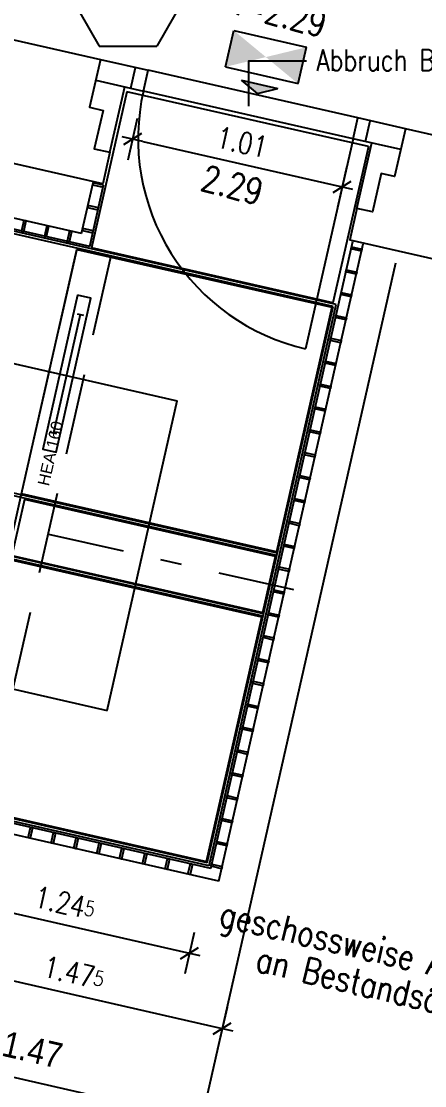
# Model space of a CAD drawing. Header units: metres. Extents: x 374 to 510, y -373 to -311.
# Drawn here: x 482.448 to 484.344, y -347.774 to -342.78 of the extents above; entities that cross this region are included whole.
import ezdxf
from ezdxf.enums import TextEntityAlignment as Align

# ---------------------------------------------------------------- set-up
doc = ezdxf.new("R2010")
doc.units = ezdxf.units.M
doc.header["$LTSCALE"] = 0.03
for name, pattern in [('AUSGEZOGEN', [0]), ('STRICHLINIE', [19.05, 12.7, -6.35]), ('STRICHPUNKT', [24, 12, -6, 0, -6])]:
    doc.linetypes.add(name, pattern=pattern)
doc.layers.get('0').update_dxf_attribs({"linetype": 'CONTINUOUS'})
doc.layers.get('Defpoints').update_dxf_attribs({"linetype": 'CONTINUOUS'})
for name, color, linetype in [('A_ACHSEN', 1, 'STRICHPUNKT'), ('A_ansicht', 9, 'CONTINUOUS'), ('A_ansicht_verdeckt', 8, 'STRICHLINIE'), ('A_bemaßung', 2, 'CONTINUOUS'), ('A_Gitterrost', 3, 'CONTINUOUS'), ('A_höhen', 3, 'CONTINUOUS'), ('A_NR_TÜR', 1, 'CONTINUOUS'), ('A_Stahl', 5, 'CONTINUOUS'), ('A_text', 5, 'CONTINUOUS'), ('A_trockenbau', 2, 'CONTINUOUS'), ('A_Tuernummern', 1, 'CONTINUOUS'), ('A_TXT-TUER', 1, 'CONTINUOUS'), ('A_türen', 9, 'CONTINUOUS'), ('A_wände', 4, 'CONTINUOUS'), ('CKMA0002', 2, 'CONTINUOUS'), ('E__LEUCHTEN', 6, 'AUSGEZOGEN')]:
    doc.layers.add(name, color=color, linetype=linetype)
doc.styles.add('arial-n', font='ARIALN.TTF')
doc.styles.add('BOLDSIMP_FNT', font='TXT', dxfattribs={"height": 1})
doc.styles.add('NORM', font='simplex.shx', dxfattribs={"width": 0.7, "bigfont": 'bigfont.shx'})
doc.styles.add('PITSIMP8', font='PITSIMP8.SHX')
doc.styles.add('SIMPLEX', font='simplex.shx', dxfattribs={"width": 0.8, "height": 0.1})
doc.styles.get("Standard").update_dxf_attribs({"font": 'ARIAL.TTF', "height": 1})
doc.dimstyles.get("Standard").update_dxf_attribs({"dimtxt": 0.1, "dimasz": 0.05, "dimexe": 0.1, "dimexo": 0.0625, "dimgap": 0.05, "dimtad": 1, "dimdec": 3, "dimrnd": 0.0025, "dimzin": 0, "dimdsep": 46, "dimlunit": 3, "dimtxsty": 'SIMPLEX', "dimblk": 'DIMCROSS', "dimcen": 0.09, "dimdle": 0.025, "dimclrd": 1, "dimclre": 1, "dimclrt": 6, "dimadec": 0, "dimazin": 0, "dimtfac": 1, "dimtdec": 3, "dimtofl": 0, "dimtmove": 2, "dimatfit": 3, "dimldrblk": 'DIMCROSS', "dimfxl": 1, "dimtvp": 1, "dimtolj": 1, "dimtzin": 0, "dimarcsym": 0})

# ---------------------------------------------------------------- blocks, each defined once
blk = doc.blocks.new('DIMCROSS')
at = {"color": 0, "linetype": 'ByBlock'}
blk.add_line((-1, 0), (1, 0), dxfattribs=at)
at = {"linetype": 'ByBlock'}
blk.add_line((-0.707107, -0.707107), (0.707107, 0.707107), dxfattribs=at)
blk = doc.blocks.new('*D111')
at = {"layer": 'CKMA0002', "color": 1, "lineweight": -2}
for p, q in [((482.9932, -343.2361), (482.949, -343.4311)), ((483.0199, -343.3447), (483.9073, -343.5459)), ((483.9782, -343.4595), (483.934, -343.6545))]:
    blk.add_line(p, q, dxfattribs=at)
at = {"layer": 'Defpoints', "color": 0}
for p in [(483.0334, -343.059), (484.0183, -343.2825), (483.9561, -343.557)]:
    blk.add_point(p, dxfattribs=at)
at = {"layer": 'CKMA0002', "color": 1, "lineweight": -2, "xscale": 0.05, "yscale": 0.05, "zscale": 0.05}
for p, rotation in [((482.9711, -343.3336), 167.2201868080565), ((483.9561, -343.557), 347.2201868080565)]:
    blk.add_blockref('DIMCROSS', p, dxfattribs=dict(at, rotation=rotation))
at = {"layer": 'CKMA0002', "color": 6, "insert": (483.4857, -343.3478), "char_height": 0.1, "attachment_point": 5, "rotation": 347.2202, "style": 'SIMPLEX'}
blk.add_mtext('\\A1;1.01{\\A1\\H0.7x\\S;}', dxfattribs=at)
blk = doc.blocks.new('Tür-Nr')
at = {"layer": 'A_NR_TÜR'}
for p, q in [((-0.0573, -108.8652), (0.0772, -108.6321)), ((0.0772, -108.6321), (0.3468, -108.6321)), ((0.4812, -108.8652), (0.3468, -108.6321)), ((-0.0573, -108.8652), (0.4812, -108.8652)), ((-0.0573, -108.8652), (0.0772, -109.0983)), ((0.4812, -108.8652), (0.3468, -109.0983)), ((0.0772, -109.0983), (0.3468, -109.0983))]:
    blk.add_line(p, q, dxfattribs=at)
at = {"layer": 'A_TXT-TUER', "style": 'arial-n', "flags": 4}
blk.add_attdef('TÜR-NR.', text='', height=0.1129, dxfattribs=at).set_placement((0.2114, -108.7723), align=Align.MIDDLE_CENTER)
at = {"layer": 'A_TXT-TUER', "style": 'NORM', "width": 0.7}
for tag, flags, p in [('BRANDSCHUTZ', 4, (0.2287, -108.9809)), ('DIN', 5, (0.214, -109.1983)), ('ABMESSUNG', 5, (0.214, -109.3327)), ('MATERIAL', 5, (0.214, -109.4671)), ('WANDART', 5, (0.214, -109.6015)), ('ZARGE', 5, (0.214, -109.7359)), ('SCHLOSS', 5, (0.214, -109.8703)), ('BESCHLÄGE', 5, (0.214, -110.0047)), ('SONSTIGES', 5, (0.214, -110.1391))]:
    blk.add_attdef(tag, text='', height=0.0784, dxfattribs=dict(at, flags=flags)).set_placement(p, align=Align.MIDDLE_CENTER)
blk = doc.blocks.new('*D240')
at = {"layer": 'CKMA0002', "color": 1, "lineweight": -2}
for p, q in [((482.0725, -346.8875), (483.1898, -347.1409)), ((483.2607, -347.0544), (483.2165, -347.2495))]:
    blk.add_line(p, q, dxfattribs=at)
at = {"layer": 'Defpoints', "color": 0}
for p in [(482.4119, -345.1651), (483.6379, -345.3914), (483.2386, -347.152)]:
    blk.add_point(p, dxfattribs=at)
at = {"layer": 'CKMA0002', "color": 1, "lineweight": -2, "xscale": 0.05, "yscale": 0.05, "zscale": 0.05}
for p, rotation in [((482.0238, -346.8764), 167.2210969472423), ((483.2386, -347.152), 347.2210969472423)]:
    blk.add_blockref('DIMCROSS', p, dxfattribs=dict(at, rotation=rotation))
at = {"layer": 'CKMA0002', "color": 6, "insert": (482.6533, -346.9167), "char_height": 0.1, "attachment_point": 5, "rotation": 347.2211, "style": 'SIMPLEX'}
blk.add_mtext('\\A1;1.24{\\A1\\H0.7x\\S5;}', dxfattribs=at)
blk = doc.blocks.new('*D241')
at = {"layer": 'CKMA0002', "color": 1, "lineweight": -2}
for p, q in [((481.9773, -347.0812), (481.9331, -347.2763)), ((482.004, -347.1898), (483.3443, -347.4938)), ((483.4152, -347.4074), (483.371, -347.6024))]:
    blk.add_line(p, q, dxfattribs=at)
at = {"layer": 'Defpoints', "color": 0}
for p in [(482.2619, -345.8264), (483.6998, -346.1526), (483.3931, -347.5049)]:
    blk.add_point(p, dxfattribs=at)
at = {"layer": 'CKMA0002', "color": 1, "lineweight": -2, "xscale": 0.05, "yscale": 0.05, "zscale": 0.05}
for p, rotation in [((481.9552, -347.1788), 167.2210969472423), ((483.3931, -347.5049), 347.2210969472423)]:
    blk.add_blockref('DIMCROSS', p, dxfattribs=dict(at, rotation=rotation))
at = {"layer": 'CKMA0002', "color": 6, "insert": (482.6963, -347.2443), "char_height": 0.1, "attachment_point": 5, "rotation": 347.2211, "style": 'SIMPLEX'}
blk.add_mtext('\\A1;1.47{\\A1\\H0.7x\\S5;}', dxfattribs=at)
blk = doc.blocks.new('PU1')
at = {"color": 3}
for p, q in [((-118.6, -55.3), (-118.6, 69.7)), ((-118.6, 69.7), (131.4, 69.7)), ((131.4, -55.3), (131.4, 69.7)), ((-118.6, -55.3), (131.4, -55.3)), ((-56.1, -86.6), (68.9, -86.6)), ((6.4, -117.8), (-56.1, -86.6)), ((6.4, -117.8), (68.9, -86.6))]:
    blk.add_line(p, q, dxfattribs=at)
for points in [[(-118.6, 69.7), (-118.6, -55.3), (131.4, -55.3), (131.4, 69.7)], [(68.9, -86.6), (-56.1, -86.6), (6.4, -117.8)]]:
    blk.add_solid(points, dxfattribs=at)
blk = doc.blocks.new('2DEL_457')
for p, q in [((-0.3844, -0.2363), (-0.3844, 0.2363)), ((0.3844, -0.2363), (0.3844, 0.2363)), ((-0.3844, 0), (0.3844, 0))]:
    blk.add_line(p, q)
blk.add_lwpolyline([(-0.5, -0.5), (0.5, -0.5), (0.5, 0.5), (-0.5, 0.5)], close=True)
at = {"style": 'PITSIMP8', "flags": 9}
for tag, p in [('RAUM/GRUPPE', (-0.0298, 0.1593)), ('BEZEICHNUNG', (-0.0298, 0.1793)), ('POS.NR.G-LV', (-0.0298, 0.1393)), ('KENNUNG', (-0.0298, 0.0793)), ('FABRIKAT', (-0.0298, 0.1193)), ('TYP', (-0.0298, 0.0993)), ('VOLUMENSTROM', (-0.0298, 0.0393)), ('DRUCK/-STUFE', (-0.0298, 0.0193)), ('ANSCHLUSS', (-0.0298, -0.0007)), ('LEISTUNG', (-0.0298, 0.0593)), ('TEMPERATUR', (-0.0298, -0.0607)), ('GROESSE', (-0.0298, -0.0207)), ('DN', (-0.0298, -0.0407)), ('SPANNUNG/FREQUENZ', (-0.0298, -0.1207)), ('SCHUTZART', (-0.0298, -0.1007)), ('DREHZAHL', (-0.0298, -0.0807)), ('GEWICHT', (-0.0298, -0.1407)), ('FREI', (-0.0298, -0.1607)), ('FREI', (-0.0298, -0.1807)), ('FREI', (-0.0298, -0.2007))]:
    blk.add_attdef(tag, text='', height=0.01, dxfattribs=at).set_placement(p, align=Align.MIDDLE)

msp = doc.modelspace()

# ---------------------------------------------------------------- linework, layer by layer
at = {"layer": 'A_ACHSEN'}
msp.add_line((483.7287, -345.44817), (477.75812, -344.094), dxfattribs=at)
at = {"layer": 'A_ansicht'}
for p, q in [((482.73217, -343.77634), (478.49465, -342.81524)), ((482.76987, -343.83616), (478.53235, -342.87506)), ((482.73217, -343.77634), (482.78637, -343.53741)), ((482.76987, -343.83616), (482.83536, -343.54852)), ((483.33903, -346.75433), (484.00568, -343.81396)), ((483.37673, -346.81416), (484.05444, -343.82502)), ((482.30658, -344.3617), (483.18164, -344.56019)), ((482.85204, -346.01328), (483.18164, -344.56019)), ((483.37673, -346.81416), (477.87089, -345.56539)), ((481.97744, -345.8149), (482.85204, -346.01328)), ((483.33903, -346.75433), (480.72092, -346.16053))]:
    msp.add_line(p, q, dxfattribs=at)
at = {"layer": 'A_ansicht', "color": 2}
for p, q in [((483.9287, -344.10925), (478.53989, -342.88702)), ((483.91434, -344.1183), (478.54894, -342.90138)), ((483.64936, -345.28662), (478.28395, -344.06971)), ((483.65201, -345.27492), (478.28661, -344.058)), ((483.32244, -346.72801), (483.91434, -344.1183)), ((483.33149, -346.74237), (483.9287, -344.10925)), ((483.58742, -345.55969), (478.22202, -344.34278)), ((483.58477, -345.57139), (478.21937, -344.35448)), ((483.33149, -346.74237), (477.94268, -345.52015)), ((483.32244, -346.72801), (477.95704, -345.5111))]:
    msp.add_line(p, q, dxfattribs=at)
at = {"layer": 'A_ansicht', "color": 1}
for p, q in [((484.02941, -343.2337), (483.04443, -343.01028)), ((484.00729, -343.33122), (483.02231, -343.1078))]:
    msp.add_line(p, q, dxfattribs=at)
at = {"layer": 'A_ansicht_verdeckt', "linetype": 'STRICHLINIE'}
for p, q in [((482.11932, -346.45514), (482.7139, -343.83372)), ((482.86972, -343.88137), (482.27781, -346.49108))]:
    msp.add_line(p, q, dxfattribs=at)
at = {"layer": 'A_bemaßung', "linetype": 'Continuous'}
msp.add_line((471.32616, -345.2193), (488.61585, -349.1411), dxfattribs=at)
at = {"layer": 'A_Gitterrost'}
for p, q in [((482.94481, -343.11058), (482.77861, -343.84327)), ((484.07942, -343.36793), (482.94481, -343.11058)), ((484.07942, -343.36793), (483.91323, -344.10061)), ((483.91323, -344.10061), (482.77861, -343.84327))]:
    msp.add_line(p, q, dxfattribs=at)
for points in [[(483.64824, -345.26893), (482.45001, -344.99716), (482.71016, -343.8503), (483.90836, -344.12206)], [(482.40445, -345.28625), (483.58365, -345.5537), (483.64338, -345.29039), (482.46417, -345.02294)], [(483.57877, -345.5752), (482.38055, -345.30339), (482.12042, -346.45026), (483.31861, -346.72206)]]:
    msp.add_lwpolyline(points, close=True, dxfattribs=at)
at = {"layer": 'A_Stahl'}
for p, q in [((482.82016, -342.95941), (483.04443, -343.01028)), ((482.9638, -343.09453), (482.98592, -342.99701)), ((483.02231, -343.1078), (483.04443, -343.01028)), ((482.79804, -343.05693), (483.02231, -343.1078)), ((484.00729, -343.33122), (484.02941, -343.2337)), ((484.25365, -343.28456), (484.02941, -343.2337)), ((484.0658, -343.34449), (484.08792, -343.24697)), ((484.23154, -343.38208), (484.00729, -343.33122))]:
    msp.add_line(p, q, dxfattribs=at)
for points in [[(482.83536, -343.54852), (482.78659, -343.53746), (482.78438, -343.54722), (482.83314, -343.55828), (482.83536, -343.54852)], [(482.81103, -343.6558), (482.76226, -343.64474), (482.76005, -343.65449), (482.80881, -343.66555), (482.81103, -343.6558)], [(482.46105, -343.71484), (482.45, -343.7636), (482.45975, -343.76582), (482.47081, -343.71706), (482.46105, -343.71484)], [(482.56833, -343.73917), (482.55727, -343.78794), (482.56702, -343.79015), (482.57808, -343.74139), (482.56833, -343.73917)], [(482.67561, -343.7635), (482.66455, -343.81227), (482.6743, -343.81448), (482.68536, -343.76572), (482.67561, -343.7635)], [(482.78669, -343.76307), (482.73793, -343.75202), (482.73572, -343.76177), (482.78448, -343.77283), (482.78669, -343.76307)], [(484.00022, -343.83836), (484.04898, -343.84942), (484.04677, -343.85917), (483.99801, -343.84811), (484.00022, -343.83836)], [(483.97589, -343.94563), (484.02465, -343.95669), (484.02244, -343.96644), (483.97368, -343.95538), (483.97589, -343.94563)], [(483.95156, -344.05291), (484.00032, -344.06397), (483.99811, -344.07372), (483.94935, -344.06266), (483.95156, -344.05291)], [(483.92723, -344.16018), (483.97599, -344.17124), (483.97378, -344.18099), (483.92502, -344.16993), (483.92723, -344.16018)], [(483.9029, -344.26746), (483.95166, -344.27852), (483.94945, -344.28827), (483.90069, -344.27721), (483.9029, -344.26746)], [(483.87857, -344.37473), (483.92733, -344.38579), (483.92512, -344.39554), (483.87635, -344.38449), (483.87857, -344.37473)], [(483.85424, -344.48201), (483.903, -344.49307), (483.90079, -344.50282), (483.85202, -344.49176), (483.85424, -344.48201)], [(483.8299, -344.58928), (483.87867, -344.60034), (483.87645, -344.6101), (483.82769, -344.59904), (483.8299, -344.58928)], [(483.80557, -344.69656), (483.85434, -344.70762), (483.85212, -344.71737), (483.80336, -344.70631), (483.80557, -344.69656)], [(483.78124, -344.80383), (483.83, -344.81489), (483.82779, -344.82465), (483.77903, -344.81359), (483.78124, -344.80383)], [(483.75691, -344.91111), (483.80567, -344.92217), (483.80346, -344.93192), (483.7547, -344.92086), (483.75691, -344.91111)], [(483.73258, -345.01839), (483.78134, -345.02944), (483.77913, -345.0392), (483.73037, -345.02814), (483.73258, -345.01839)], [(483.70825, -345.12566), (483.75701, -345.13672), (483.7548, -345.14647), (483.70604, -345.13541), (483.70825, -345.12566)], [(483.68392, -345.23294), (483.73268, -345.244), (483.73047, -345.25375), (483.68171, -345.24269), (483.68392, -345.23294)], [(483.65959, -345.34021), (483.70835, -345.35127), (483.70614, -345.36102), (483.65738, -345.34996), (483.65959, -345.34021)], [(483.63526, -345.44749), (483.68402, -345.45855), (483.68181, -345.4683), (483.63305, -345.45724), (483.63526, -345.44749)], [(483.61093, -345.55476), (483.65969, -345.56582), (483.65748, -345.57557), (483.60872, -345.56451), (483.61093, -345.55476)], [(483.5866, -345.66204), (483.63536, -345.6731), (483.63315, -345.68285), (483.58438, -345.67179), (483.5866, -345.66204)], [(483.56227, -345.76931), (483.61103, -345.78037), (483.60882, -345.79012), (483.56005, -345.77907), (483.56227, -345.76931)], [(483.53793, -345.87659), (483.5867, -345.88765), (483.58448, -345.8974), (483.53572, -345.88634), (483.53793, -345.87659)], [(483.5136, -345.98386), (483.56237, -345.99492), (483.56015, -346.00468), (483.51139, -345.99362), (483.5136, -345.98386)], [(483.48927, -346.09114), (483.53803, -346.1022), (483.53582, -346.11195), (483.48706, -346.10089), (483.48927, -346.09114)], [(483.46494, -346.19841), (483.5137, -346.20947), (483.51149, -346.21923), (483.46273, -346.20817), (483.46494, -346.19841)], [(483.44061, -346.30569), (483.48937, -346.31675), (483.48716, -346.3265), (483.4384, -346.31544), (483.44061, -346.30569)], [(483.41628, -346.41297), (483.46504, -346.42402), (483.46283, -346.43378), (483.41407, -346.42272), (483.41628, -346.41297)], [(483.39195, -346.52024), (483.44071, -346.5313), (483.4385, -346.54105), (483.38974, -346.52999), (483.39195, -346.52024)], [(482.48095, -346.61099), (482.49201, -346.56223), (482.50176, -346.56444), (482.4907, -346.6132), (482.48095, -346.61099)], [(482.58823, -346.63532), (482.59929, -346.58656), (482.60904, -346.58877), (482.59798, -346.63753), (482.58823, -346.63532)], [(482.6955, -346.65965), (482.70656, -346.61089), (482.71631, -346.6131), (482.70525, -346.66186), (482.6955, -346.65965)], [(482.80278, -346.68398), (482.81384, -346.63522), (482.82359, -346.63743), (482.81253, -346.68619), (482.80278, -346.68398)], [(483.36762, -346.62752), (483.41638, -346.63858), (483.41417, -346.64833), (483.36541, -346.63727), (483.36762, -346.62752)], [(482.91005, -346.70831), (482.92111, -346.65955), (482.93086, -346.66176), (482.9198, -346.71052), (482.91005, -346.70831)], [(483.01733, -346.73264), (483.02839, -346.68388), (483.03814, -346.68609), (483.02708, -346.73485), (483.01733, -346.73264)], [(483.1246, -346.75697), (483.13566, -346.70821), (483.14542, -346.71042), (483.13436, -346.75919), (483.1246, -346.75697)], [(483.23188, -346.7813), (483.24294, -346.73254), (483.25269, -346.73475), (483.24163, -346.78352), (483.23188, -346.7813)], [(483.34329, -346.73479), (483.39205, -346.74585), (483.38984, -346.7556), (483.34108, -346.74454), (483.34329, -346.73479)]]:
    msp.add_lwpolyline(points, dxfattribs=at)
at = {"layer": 'A_text', "linetype": 'Continuous'}
msp.add_lwpolyline([(483.78912, -342.96752), (483.51644, -342.96752), (483.51644, -343.17777)], dxfattribs=at)
at = {"layer": 'A_trockenbau'}
for p, q in [((482.86486, -343.39508), (482.93454, -343.08789)), ((484.02531, -343.65834), (484.095, -343.35111))]:
    msp.add_line(p, q, dxfattribs=at)
at = {"layer": 'A_türen', "color": 10}
msp.add_line((484.00729, -343.33122), (483.78387, -344.3162), dxfattribs=at)
msp.add_arc((484.00729, -343.33122), 1.01, 167.22019, 257.22019, dxfattribs=at)
at = {"layer": 'A_wände'}
msp.add_line((484.20719, -343.91575), (482.80534, -350.09609), dxfattribs=at)
at = {"layer": 'A_wände', "linetype": 'Continuous'}
for points in [[(480.49713, -342.66834), (480.548, -342.44407), (482.82016, -342.95941), (482.76929, -343.1837), (482.83266, -343.19812), (482.79173, -343.37851), (482.86486, -343.39508), (482.83145, -343.54247), (480.28627, -342.96516), (480.3197, -342.81775), (480.39284, -342.83434), (480.43374, -342.65396), (480.49713, -342.66834)], [(486.45835, -344.21023), (486.49929, -344.02978), (486.43587, -344.01541), (486.48679, -343.79113), (484.25365, -343.28462), (484.20279, -343.50888), (484.13939, -343.4945), (484.09845, -343.67491), (484.02531, -343.65834), (483.99191, -343.80569), (486.49806, -344.37416), (486.53149, -344.22682), (486.45835, -344.21023)]]:
    msp.add_lwpolyline(points, dxfattribs=at)

# ---------------------------------------------------------------- block references
at = {"layer": 'A_Tuernummern'}
ref = msp.add_blockref('Tür-Nr', (482.73789, -233.79945), dxfattribs=at)
ref.add_attrib('TÜR-NR.', '2.31N', dxfattribs={"layer": 'A_TXT-TUER', "height": 0.112896, "style": 'arial-n'}).set_placement((482.94925, -342.5718), align=Align.MIDDLE_CENTER)
at = {"layer": 'E__LEUCHTEN', "color": 7, "linetype": 'Continuous', "ltscale": 5, "xscale": 0.001400000000085581, "yscale": 0.001399999999989632, "zscale": 0.0014, "rotation": 347.0262757124275}
msp.add_blockref('PU1', (483.58694, -342.95604), dxfattribs=at)
at = {"layer": 'E__LEUCHTEN', "color": 7, "linetype": 'Continuous', "ltscale": 0.1, "xscale": 0.7399998890000211, "yscale": 0.06449804479996146, "zscale": 0.739999889, "rotation": 257.2197678871224}
msp.add_blockref('2DEL_457', (482.66254, -344.43319), dxfattribs=at)

# ---------------------------------------------------------------- texts
at = {"layer": 'A_bemaßung', "color": 7, "linetype": 'Continuous', "style": 'BOLDSIMP_FNT', "width": 0.9}
msp.add_text('1.47', height=0.12, rotation=347.1, dxfattribs=at).set_placement((482.34253, -347.66686), align=Align.BOTTOM_LEFT)
at = {"layer": 'A_höhen', "linetype": 'Continuous', "style": 'SIMPLEX', "width": 0.8}
for s, p in [('Fh=2.29', (483.61331, -342.72879)), ('2.29', (483.44019, -343.54838))]:
    msp.add_text(s, height=0.12, rotation=345.1, dxfattribs=at).set_placement(p, align=Align.MIDDLE_CENTER)
at = {"layer": 'A_text', "linetype": 'Continuous', "insert": (483.83513, -342.91274), "char_height": 0.1, "width": 1.6830336, "attachment_point": 1, "style": 'SIMPLEX'}
msp.add_mtext('Abbruch Brüstung, Tür neu', dxfattribs=at)
at = {"layer": 'A_text', "color": 3, "insert": (482.52419, -344.95163), "char_height": 0.055125, "attachment_point": 1, "rotation": 77.2211}
msp.add_mtext('HEA 160', dxfattribs=at)
at = {"layer": 'CKMA0002', "style": 'SIMPLEX', "width": 0.8}
for s, rotation, p in [('geschossweise Austrittspodestanpassung', 346.9, (484.67166, -347.26313)), ('an Bestandsöffnung nach Aufmaß', 346.89894, (484.63453, -347.42688))]:
    msp.add_text(s, height=0.12, rotation=rotation, dxfattribs=at).set_placement(p, align=Align.MIDDLE_CENTER)

# ---------------------------------------------------------------- dimensions: what is measured, and where the dimension line sits
at = {"layer": 'CKMA0002'}
for base, p1, p2, angle, text, override, picture, middle in [((483.95607, -343.55701), (483.03337, -343.05904), (484.01835, -343.28246), 347.22019, '1.01{\\A1\\H0.7x\\S;}', {"dimexo": 0.181526}, '*D111', (483.4857, -343.34778)), ((483.23859, -347.15196), (482.41194, -345.16505), (483.63789, -345.39143), 347.2211, '1.24{\\A1\\H0.7x\\S5;}', {"dimexo": 1.705247, "dimse1": 1, "dimtix": 1}, '*D240', (482.65331, -346.91668)), ((483.39311, -347.50489), (482.26193, -345.82644), (483.69983, -346.15257), 347.2211, '1.47{\\A1\\H0.7x\\S5;}', {"dimexo": 1.286662, "dimtix": 1}, '*D241', (482.69628, -347.2443))]:
    dim = msp.add_linear_dim(base=base, p1=p1, p2=p2, angle=angle, text=text, dimstyle='Standard', override=override, dxfattribs=at)
    dim.commit()
    dim.dimension.update_dxf_attribs({"geometry": picture, "text_midpoint": middle})

doc.saveas('drawing.dxf')
